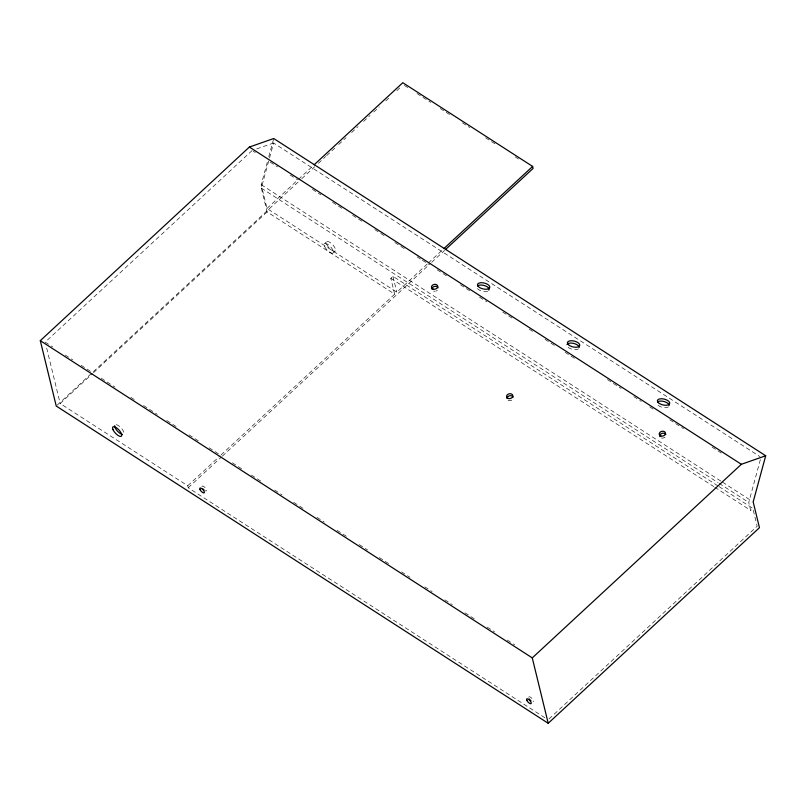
<?xml version="1.0" encoding="UTF-8"?>
<svg xmlns="http://www.w3.org/2000/svg" width="806" height="806" viewBox="0 0 806 806"><rect width="100%" height="100%" fill="white"/><g stroke="black" fill="none" stroke-linecap="round" stroke-linejoin="round"><path stroke-width="0.6" stroke-dasharray="4.03 3.02" d="M427.311 263.945L396.824 292.175L266.998 208.452L261.204 184.675L267.471 161.603M268.781 156.747L273.728 138.521M220.995 454.987L394.668 294.17L267.118 211.918L261.325 188.141L273.577 142.994L759.937 456.619M719.053 486.602L752.824 508.385L750.668 510.379L748.744 502.45L760.995 457.304M252.147 150.5L45.217 342.107L52.622 346.882M266.998 208.452L297.485 180.232M298.411 179.375L313.191 165.683M57.166 405.186L300.829 179.557M301.756 178.7L314.672 166.741M318.37 163.316L325.755 156.485M326.672 155.629L334.984 147.941M338.671 144.516L346.056 137.685M351.597 132.557L358.055 126.572M363.597 121.444L370.055 115.46M373.742 112.044L379.283 106.916M385.742 100.931L389.439 97.516M396.824 90.675L400.511 87.26M544.916 717.783L188.221 487.761L187.738 485.786L60.188 403.534L92.519 373.591M93.446 372.735L267.118 211.918M324.365 243.825L326.521 241.83M333.221 252.872L335.377 250.878M394.668 294.17L390.809 278.322L392.965 276.327L718.005 485.927M187.738 485.786L220.068 455.843M428.238 263.088L442.091 250.263M188.221 487.761L221.418 457.022M222.345 456.166L430.747 263.189M431.673 262.343L444.58 250.384M549.007 718.972L757.177 526.217L752.824 508.385M256.661 148.919L273.577 142.994M487.711 291.238L486.481 291.54A6.347 3.012 13.7 0 1 477.172 288.226M404.34 85.376L408.561 88.096M417.004 93.536L430.726 102.392M440.227 108.518L450.776 115.318M462.392 122.804L469.777 127.57M485.605 137.786L496.164 144.586M515.165 156.838L519.386 159.558M253.205 151.175L255.321 152.546M270.121 162.087L277.526 166.862M290.21 175.043L297.615 179.809M312.416 189.36L320.869 194.81M332.505 202.316L343.074 209.127M352.595 215.262L363.163 222.083M374.79 229.589L385.369 236.4M394.88 242.535L405.458 249.356M417.085 256.852L421.316 259.582M422.374 260.267L428.711 264.358M437.174 269.809L447.743 276.629M460.438 284.81L471.006 291.631M479.469 297.082L486.864 301.857M502.722 312.083L513.301 318.904M529.159 329.13L533.391 331.85M545.017 339.356L555.596 346.177M565.107 352.313L575.675 359.123M607.402 379.576L621.144 388.442M633.828 396.623L641.233 401.398M649.686 406.849L653.918 409.579M669.776 419.805L683.528 428.671M712.071 447.078L722.65 453.899M261.204 184.675L721.43 481.454M722.488 482.139L752.119 501.241M261.325 188.141L718.075 482.683M719.133 483.358L748.744 502.45M390.809 278.322L713.733 486.562M714.791 487.237L750.668 510.379M65.306 355.063L72.701 359.839M81.164 365.289L91.733 372.11M101.254 378.246L114.996 387.102M130.854 397.338L135.086 400.058M143.549 405.519L157.291 414.375M166.802 420.51L177.38 427.331M189.007 434.837L200.644 442.333M209.097 447.783L219.665 454.604M232.36 462.785L242.928 469.606M251.391 475.056L261.96 481.877M274.655 490.058L282.05 494.834M293.676 502.329L305.313 509.825M316.939 517.331L324.344 522.107M337.029 530.288L347.608 537.098M359.234 544.604L367.687 550.055M379.324 557.561L389.892 564.371M401.529 571.877L409.982 577.328M424.782 586.869L432.187 591.644M444.872 599.825L452.277 604.601M464.961 612.782L474.482 618.917M487.167 627.098L494.572 631.874M507.256 640.055L514.651 644.83M392.965 276.327L396.824 292.175M46.688 348.132L60.188 403.534M665.131 437.124A3.174 2.428 -13.7 0 1 660.698 437.648M511.82 400.078A3.174 2.428 -13.7 0 1 508.022 400.139M437.366 290.251A3.174 2.428 -13.7 0 1 435.986 291.057M435.18 291.228A3.174 2.428 -13.7 0 1 433.598 291.087M201.913 486.552A3.174 1.199 47.2 0 1 205.5 488.124A3.174 1.199 47.2 0 1 205.288 490.783M528.746 697.321A3.174 1.199 47.2 0 1 531.799 698.268A3.174 1.199 47.2 0 1 533.028 701.694M116.205 424.661A6.347 2.398 47.2 0 1 121.333 428.198A6.347 2.398 47.2 0 1 123.973 433.416M578.517 348.807A6.347 3.012 13.7 0 1 571.645 349.099A6.347 3.012 13.7 0 1 566.82 345.321M489.141 290.079A6.347 3.012 13.7 0 1 488.617 290.744M668.486 406.818A6.347 3.012 13.7 0 1 661.615 407.111A6.347 3.012 13.7 0 1 656.789 403.332M326.793 244.54A6.347 2.398 47.2 0 0 334.853 251.23A6.347 2.398 47.2 0 0 331.195 243.281A6.347 2.398 47.2 0 0 326.793 244.54M324.637 246.535A6.347 2.398 47.2 0 0 332.697 253.225A6.347 2.398 47.2 0 0 329.039 245.276A6.347 2.398 47.2 0 0 324.637 246.535"/><path stroke-width="1.21" d="M765.7 455.773L753.177 501.926L759.453 527.688L548.211 723.284L56.239 406.043L40.3 340.656L249.386 147.045L273.728 138.521L765.7 455.773L741.359 464.296L532.272 657.898L548.211 723.284M314.108 164.827L402.799 82.716L532.625 166.429L533.109 168.414L445.506 249.528M443.935 248.55L532.625 166.429M249.386 147.045L741.359 464.296M40.3 340.656L532.272 657.898M659.852 436.651A3.174 2.428 -13.7 0 1 661.958 433.386A3.174 2.428 -13.7 0 1 665.857 434.666M507.034 398.517A3.174 2.428 -13.7 0 1 509.674 395.766A3.174 2.428 -13.7 0 1 513.18 397.156M431.956 289.153A3.174 2.428 -13.7 0 1 434.595 286.402A3.174 2.428 -13.7 0 1 438.101 287.792M204.109 490.018A3.174 1.199 47.2 0 1 202.961 488.849M530.952 700.787A3.174 1.199 47.2 0 1 530.358 700.233M529.804 699.618A3.174 1.199 47.2 0 1 529.341 698.973M122.441 434.454A6.347 2.398 47.2 0 1 117.313 430.918A6.347 2.398 47.2 0 1 114.674 425.699M566.971 344.545A6.347 3.012 13.7 0 1 573.6 343.396A6.347 3.012 13.7 0 1 579.222 347.386M477.505 285.929A6.347 3.012 13.7 0 1 484.295 285.546A6.347 3.012 13.7 0 1 489.252 289.304M657.495 401.912A6.347 3.012 13.7 0 1 664.366 401.62A6.347 3.012 13.7 0 1 669.192 405.398M488.275 288.891L487.056 289.193A6.347 3.012 13.7 0 1 477.495 285.304A6.347 3.012 13.7 0 1 485.393 283.359A6.347 3.012 13.7 0 1 488.275 288.891M660.88 435.986A3.174 2.428 -13.7 0 0 665.504 433.306A3.174 2.428 -13.7 0 0 660.729 431.744A3.174 2.428 -13.7 0 0 660.88 435.986M508.193 398.476A3.174 2.428 -13.7 0 0 512.828 395.796A3.174 2.428 -13.7 0 0 508.052 394.235A3.174 2.428 -13.7 0 0 508.193 398.476M433.114 289.112A3.174 2.428 -13.7 0 0 437.739 286.432A3.174 2.428 -13.7 0 0 432.963 284.871A3.174 2.428 -13.7 0 0 433.114 289.112M526.842 700.343A3.174 1.199 47.2 0 0 530.872 703.688A3.174 1.199 47.2 0 0 529.038 699.709A3.174 1.199 47.2 0 0 526.842 700.343M199.999 489.574A3.174 1.199 47.2 0 0 204.029 492.919A3.174 1.199 47.2 0 0 202.205 488.95A3.174 1.199 47.2 0 0 199.999 489.574M113.021 429.739A6.347 2.398 47.2 0 0 121.071 436.429A6.347 2.398 47.2 0 0 117.414 428.49A6.347 2.398 47.2 0 0 113.021 429.739M569.379 345.482A6.347 3.012 13.7 0 0 579.645 345.804A6.347 3.012 13.7 0 0 571.756 340.716A6.347 3.012 13.7 0 0 569.379 345.482M659.348 403.494A6.347 3.012 13.7 0 0 669.615 403.826A6.347 3.012 13.7 0 0 661.726 398.738A6.347 3.012 13.7 0 0 659.348 403.494"/></g></svg>
